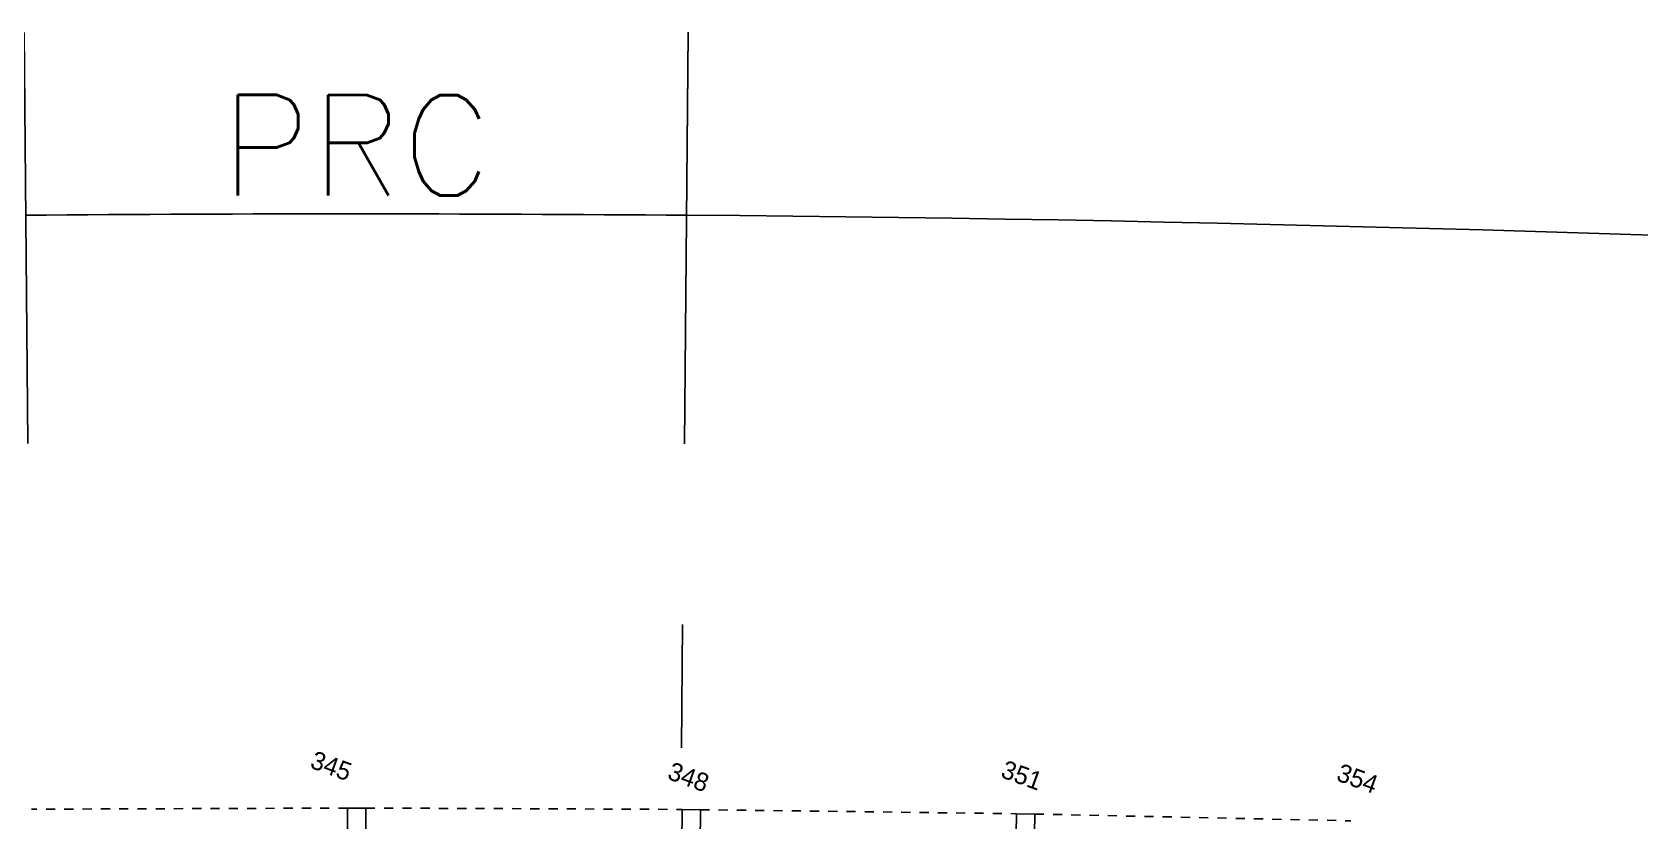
# Model space of a CAD drawing. Extents: x -165 to 137, y 302 to 416.
# Drawn here: x -16.61 to 0.99, y 407.26 to 415.89 of the extents above; entities that cross this region are included whole.
import ezdxf

# ---------------------------------------------------------------- set-up
doc = ezdxf.new("R2010")
doc.units = 0
doc.header["$LTSCALE"] = 0.02
doc.header["$MEASUREMENT"] = 0
doc.linetypes.add('HIDDEN2', pattern=[0.1875, 0.125, -0.0625])
doc.layers.get('0').update_dxf_attribs({"linetype": 'CONTINUOUS'})
doc.layers.get('DEFPOINTS').update_dxf_attribs({"linetype": 'CONTINUOUS'})
for name, color, linetype in [('ESTR', 3, 'CONTINUOUS'), ('NOPILAR', 2, 'CONTINUOUS'), ('PROJ', 1, 'HIDDEN2'), ('USO1', 2, 'CONTINUOUS')]:
    doc.layers.add(name, color=color, linetype=linetype)
doc.styles.add('1', font='romans.shx', dxfattribs={"height": 1.1})
doc.dimstyles.new('1-600', dxfattribs={"dimtxt": 1.1, "dimasz": 2.5, "dimexe": 2, "dimexo": 4, "dimgap": 0.2, "dimtad": 1, "dimdec": 0, "dimzin": 4, "dimdsep": 46, "dimlunit": 6, "dimtxsty": '1', "dimblk1": 'NONE', "dimblk2": 'NONE', "dimsah": 1, "dimcen": 0, "dimclrd": 2, "dimclre": 2, "dimclrt": 2, "dimadec": 0, "dimazin": 0, "dimtfac": 1, "dimtdec": 0, "dimtmove": 2, "dimatfit": 3, "dimldrblk": 'NONE', "dimfxl": 0, "dimtolj": 1, "dimtzin": 0, "dimarcsym": 0})

# ---------------------------------------------------------------- blocks, each defined once
blk = doc.blocks.new('*D78')
at = {"layer": 'DEFPOINTS', "color": 0, "transparency": 16777216}
for p in [(15.31, 412.97), (-9.502, 407.386), (-9.515, 405.886), (27.049, 405.517), (26.908, 404.024)]:
    blk.add_point(p, dxfattribs=at)
at = {"layer": 'USO1', "color": 2, "lineweight": -2, "transparency": 16777216}
for p, q in [((-9.467, 411.386), (-9.427, 415.889)), ((27.424, 409.5), (27.845, 413.975))]:
    blk.add_line(p, q, dxfattribs=at)
blk.add_arc((-13.266, -22.593), 436.499, 84.62031, 89.49836, dxfattribs=at)
at = {"layer": 'USO1', "color": 2, "transparency": 16777216, "insert": (9.165, 414.08), "char_height": 1.1, "attachment_point": 5, "rotation": 357.0593, "style": '1'}
blk.add_mtext('\\A1;Física', dxfattribs=at)
blk = doc.blocks.new('_NONE')
at = {"color": 0, "linetype": 'ByBlock'}
blk.add_circle((0, 0), 0.25, dxfattribs=at)
blk = doc.blocks.new('*D79')
at = {"layer": 'DEFPOINTS', "color": 0, "transparency": 16777216}
for p in [(-11.855, 413.9), (-16.623, 407.388), (-9.502, 407.386), (-16.611, 405.888), (-9.515, 405.886)]:
    blk.add_point(p, dxfattribs=at)
at = {"layer": 'USO1', "color": 2, "lineweight": -2, "transparency": 16777216}
for p, q in [((-16.656, 411.388), (-16.694, 415.887)), ((-9.467, 411.386), (-9.427, 415.886))]:
    blk.add_line(p, q, dxfattribs=at)
blk.add_arc((-13.163, -10.852), 424.754, 89.49836, 90.47397, dxfattribs=at)
at = {"layer": 'USO1', "color": 2, "transparency": 16777216, "insert": (-13.061, 414.652), "char_height": 1.1, "attachment_point": 5, "rotation": 359.9862, "style": '1'}
blk.add_mtext('\\A1;PRC', dxfattribs=at)

msp = doc.modelspace()

# ---------------------------------------------------------------- linework, layer by layer
at = {"layer": 'ESTR'}
for points in [[(-13.156, 405.902), (-12.956, 405.902), (-12.956, 407.402), (-13.156, 407.402), (-13.156, 405.902), (-13.156, 407.402), (-12.956, 407.402)], [(-9.508, 405.886), (-9.308, 405.884), (-9.295, 407.384), (-9.495, 407.386), (-9.508, 405.886), (-9.495, 407.386), (-9.295, 407.384)], [(-5.86, 405.84), (-5.661, 405.836), (-5.635, 407.336), (-5.835, 407.339), (-5.86, 405.84), (-5.835, 407.339), (-5.635, 407.336)]]:
    msp.add_lwpolyline(points, dxfattribs=at)
at = {"layer": 'PROJ', "color": 1}
for p, q in [((-13.156, 407.402), (-16.617, 407.389)), ((-12.956, 407.402), (-9.495, 407.387)), ((-9.295, 407.384), (-5.834, 407.34)), ((-5.635, 407.336), (-2.174, 407.262))]:
    msp.add_line(p, q, dxfattribs=at)
at = {"layer": 'USO1'}
msp.add_line((-9.501, 408.061), (-9.489, 409.411), dxfattribs=at)

# ---------------------------------------------------------------- texts
at = {"layer": 'NOPILAR'}
for s, p in [('345', (-13.578, 407.846)), ('345', (-13.578, 407.846)), ('348', (-9.667, 407.724)), ('348', (-9.667, 407.724)), ('351', (-6.019, 407.743)), ('351', (-6.019, 407.743)), ('354', (-2.346, 407.708)), ('354', (-2.346, 407.708))]:
    msp.add_text(s, height=0.2, rotation=339.9862, dxfattribs=at).set_placement(p)

# ---------------------------------------------------------------- dimensions: what is measured, and where the dimension line sits
at = {"layer": 'USO1'}
for base, line1, line2, text, picture, middle in [((-11.855, 413.9), ((-9.502, 407.386), (-9.515, 405.886)), ((-16.611, 405.888), (-16.623, 407.388)), 'PRC', '*D79', (-13.061, 414.652)), ((15.31, 412.97), ((27.049, 405.517), (26.908, 404.024)), ((-9.502, 407.386), (-9.515, 405.886)), 'Física', '*D78', (9.165, 414.08))]:
    dim = msp.add_angular_dim_2l(base=base, line1=line1, line2=line2, text=text, dimstyle='1-600', override={"dimazin": 1}, dxfattribs=at)
    dim.commit()
    dim.dimension.update_dxf_attribs({"geometry": picture, "text_midpoint": middle})

doc.saveas('drawing.dxf')
